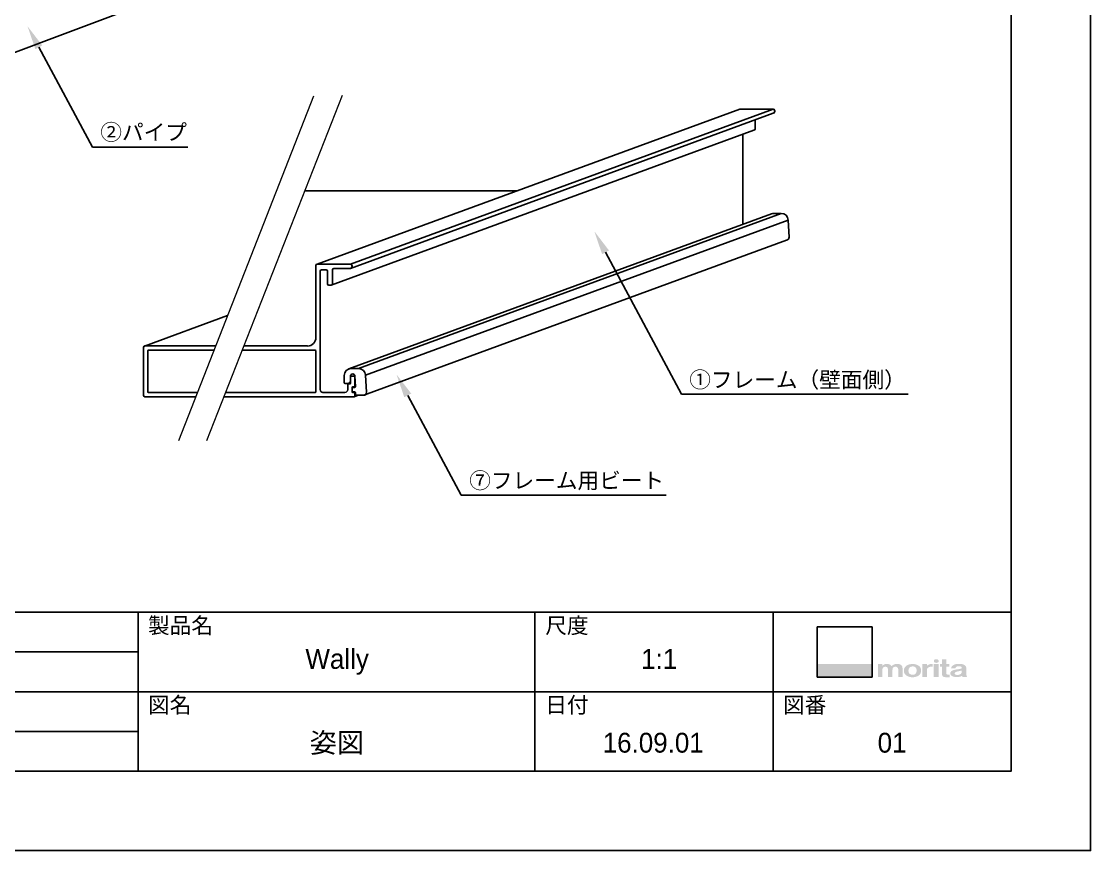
# Model space of a CAD drawing. Header units: millimetres. Extents: x 294 to 1873, y 2566 to 2986.
# Drawn here: x 455.8 to 590.5, y 2566 to 2670.4 of the extents above; entities that cross this region are included whole.
import ezdxf
from ezdxf import colors
from ezdxf.entities.mleader import LeaderData, LeaderLine
from ezdxf.enums import TextEntityAlignment as Align
from ezdxf.math import Vec2, Vec3

# ---------------------------------------------------------------- set-up
doc = ezdxf.new("R2010")
doc.units = ezdxf.units.MM
doc.layers.add('0 @ 1', color=7, linetype='Continuous')
doc.layers.add('寸法・仕様', color=255, linetype='Continuous', lineweight=9)
doc.layers.add('本体', color=3, linetype='Continuous', lineweight=25)
doc.styles.add('x1', font='', dxfattribs={"height": 2})
doc.styles.add('図面枠', font='', dxfattribs={"height": 2.5})
doc.styles.get('x1').set_extended_font_data('MS PGothic')
doc.styles.get('図面枠').set_extended_font_data('MS PGothic')

# ---------------------------------------------------------------- blocks, each defined once
blk = doc.blocks.new('Morita Aluminum for WEB')
h = blk.add_hatch(color=256)
h.dxf.hatch_style = 1
edge = h.paths.add_edge_path()
edge.add_spline(control_points=[(265.61, 18.56), (265.61, 18.72), (265.61, 18.85), (265.61, 18.85), (265.61, 18.98), (265.65, 19.08), (265.74, 19.15)], knot_values=[19, 19, 19, 19, 19.375023, 19.375023, 19.375023, 20.375023, 20.375023, 20.375023, 20.375023], degree=3, periodic=0)
edge.add_spline(control_points=[(265.74, 19.15), (265.8, 19.2), (265.88, 19.22), (265.97, 19.22)], knot_values=[18, 18, 18, 18, 19, 19, 19, 19], degree=3, periodic=0)
edge.add_spline(control_points=[(265.97, 19.22), (266.06, 19.22), (266.12, 19.21), (266.18, 19.18)], knot_values=[17, 17, 17, 17, 18, 18, 18, 18], degree=3, periodic=0)
edge.add_spline(control_points=[(266.18, 19.18), (266.26, 19.13), (266.31, 19.05), (266.31, 18.94)], knot_values=[16, 16, 16, 16, 17, 17, 17, 17], degree=3, periodic=0)
edge.add_spline(control_points=[(266.31, 18.94), (266.31, 18.94), (266.31, 17.92), (266.31, 17.92), (266.31, 17.92), (266.45, 17.92), (266.59, 17.92)], knot_values=[14.5, 14.5, 14.5, 14.5, 15.5, 15.5, 15.5, 16, 16, 16, 16], degree=3, periodic=0)
edge.add_spline(control_points=[(266.59, 17.92), (266.74, 17.92), (266.88, 17.92), (266.88, 17.92), (266.88, 17.92), (266.88, 18.15), (266.88, 18.39)], knot_values=[13.5, 13.5, 13.5, 13.5, 14, 14, 14, 14.5, 14.5, 14.5, 14.5], degree=3, periodic=0)
edge.add_spline(control_points=[(266.88, 18.39), (266.88, 18.62), (266.88, 18.85), (266.88, 18.85), (266.88, 18.99), (266.92, 19.09), (266.99, 19.15)], knot_values=[12, 12, 12, 12, 12.5, 12.5, 12.5, 13.5, 13.5, 13.5, 13.5], degree=3, periodic=0)
edge.add_spline(control_points=[(266.99, 19.15), (267.06, 19.2), (267.14, 19.22), (267.24, 19.22)], knot_values=[11, 11, 11, 11, 12, 12, 12, 12], degree=3, periodic=0)
edge.add_spline(control_points=[(267.24, 19.22), (267.33, 19.22), (267.4, 19.21), (267.45, 19.18)], knot_values=[10, 10, 10, 10, 11, 11, 11, 11], degree=3, periodic=0)
edge.add_spline(control_points=[(267.45, 19.18), (267.55, 19.12), (267.6, 19.04), (267.6, 18.94)], knot_values=[9, 9, 9, 9, 10, 10, 10, 10], degree=3, periodic=0)
edge.add_spline(control_points=[(267.6, 18.94), (267.6, 18.94), (267.6, 17.92), (267.6, 17.92), (267.6, 17.92), (267.74, 17.92), (267.88, 17.92)], knot_values=[7.5, 7.5, 7.5, 7.5, 8.5, 8.5, 8.5, 9, 9, 9, 9], degree=3, periodic=0)
edge.add_spline(control_points=[(267.88, 17.92), (268.01, 17.92), (268.15, 17.92), (268.15, 17.92), (268.15, 17.92), (268.15, 18.2), (268.15, 18.48)], knot_values=[6.5, 6.5, 6.5, 6.5, 7, 7, 7, 7.5, 7.5, 7.5, 7.5], degree=3, periodic=0)
edge.add_spline(control_points=[(268.15, 18.48), (268.15, 18.76), (268.15, 19.04), (268.15, 19.04), (268.15, 19.4), (267.92, 19.58), (267.45, 19.58)], knot_values=[5, 5, 5, 5, 5.5, 5.5, 5.5, 6.5, 6.5, 6.5, 6.5], degree=3, periodic=0)
edge.add_spline(control_points=[(267.45, 19.58), (267.16, 19.58), (266.94, 19.49), (266.78, 19.3)], knot_values=[4, 4, 4, 4, 5, 5, 5, 5], degree=3, periodic=0)
edge.add_spline(control_points=[(266.78, 19.3), (266.63, 19.49), (266.43, 19.58), (266.18, 19.58)], knot_values=[3, 3, 3, 3, 4, 4, 4, 4], degree=3, periodic=0)
edge.add_spline(control_points=[(266.18, 19.58), (265.93, 19.58), (265.74, 19.5), (265.61, 19.34)], knot_values=[2, 2, 2, 2, 3, 3, 3, 3], degree=3, periodic=0)
edge.add_spline(control_points=[(265.61, 19.34), (265.61, 19.34), (265.61, 19.56), (265.61, 19.56), (265.61, 19.56), (265.47, 19.56), (265.33, 19.56)], knot_values=[0.5, 0.5, 0.5, 0.5, 1.5, 1.5, 1.5, 2, 2, 2, 2], degree=3, periodic=0)
edge.add_spline(control_points=[(265.33, 19.56), (265.19, 19.56), (265.05, 19.56), (265.05, 19.56), (265.05, 19.56), (265.05, 19.33), (265.05, 19.04)], knot_values=[22.624977, 22.624977, 22.624977, 22.624977, 23.124977, 23.124977, 23.124977, 23.5, 23.5, 23.5, 23.5], degree=3, periodic=0)
edge.add_spline(control_points=[(265.05, 19.04), (265.05, 18.75), (265.05, 18.41), (265.05, 18.18)], knot_values=[22.249985, 22.249985, 22.249985, 22.249985, 22.624977, 22.624977, 22.624977, 22.624977], degree=3, periodic=0)
edge.add_spline(control_points=[(265.05, 18.18), (265.05, 18.12), (265.05, 18.07), (265.05, 18.03)], knot_values=[22.156237, 22.156237, 22.156237, 22.156237, 22.249985, 22.249985, 22.249985, 22.249985], degree=3, periodic=0)
edge.add_spline(control_points=[(265.05, 18.03), (265.05, 17.99), (265.05, 17.96), (265.05, 17.94)], knot_values=[22.062489, 22.062489, 22.062489, 22.062489, 22.156237, 22.156237, 22.156237, 22.156237], degree=3, periodic=0)
edge.add_spline(control_points=[(265.05, 17.94), (265.05, 17.94), (265.05, 17.93), (265.05, 17.93)], knot_values=[22.039052, 22.039052, 22.039052, 22.039052, 22.062489, 22.062489, 22.062489, 22.062489], degree=3, periodic=0)
edge.add_spline(control_points=[(265.05, 17.93), (265.05, 17.93), (265.05, 17.93), (265.05, 17.92)], knot_values=[22.015615, 22.015615, 22.015615, 22.015615, 22.039052, 22.039052, 22.039052, 22.039052], degree=3, periodic=0)
edge.add_spline(control_points=[(265.05, 17.92), (265.05, 17.92), (265.05, 17.92), (265.05, 17.92), (265.05, 17.92), (265.05, 17.92), (265.05, 17.92)], knot_values=[21.999868, 21.999868, 21.999868, 21.999868, 22, 22, 22, 22.000234, 22.000234, 22.000234, 22.000234], degree=3, periodic=0)
edge.add_spline(control_points=[(265.06, 17.92), (265.06, 17.92), (265.06, 17.92), (265.06, 17.92)], knot_values=[21.921867, 21.921867, 21.921867, 21.921867, 21.968741, 21.968741, 21.968741, 21.968741], degree=3, periodic=0)
edge.add_spline(control_points=[(265.06, 17.92), (265.07, 17.92), (265.07, 17.92), (265.08, 17.92)], knot_values=[21.874992, 21.874992, 21.874992, 21.874992, 21.921867, 21.921867, 21.921867, 21.921867], degree=3, periodic=0)
edge.add_spline(control_points=[(265.08, 17.92), (265.1, 17.92), (265.14, 17.92), (265.18, 17.92)], knot_values=[21.687496, 21.687496, 21.687496, 21.687496, 21.874992, 21.874992, 21.874992, 21.874992], degree=3, periodic=0)
edge.add_spline(control_points=[(265.18, 17.92), (265.23, 17.92), (265.28, 17.92), (265.33, 17.92)], knot_values=[21.5, 21.5, 21.5, 21.5, 21.687496, 21.687496, 21.687496, 21.687496], degree=3, periodic=0)
edge.add_spline(control_points=[(265.33, 17.92), (265.38, 17.92), (265.43, 17.92), (265.48, 17.92)], knot_values=[21.312504, 21.312504, 21.312504, 21.312504, 21.5, 21.5, 21.5, 21.5], degree=3, periodic=0)
edge.add_spline(control_points=[(265.48, 17.92), (265.52, 17.92), (265.56, 17.92), (265.58, 17.92)], knot_values=[21.125007, 21.125007, 21.125007, 21.125007, 21.312504, 21.312504, 21.312504, 21.312504], degree=3, periodic=0)
edge.add_spline(control_points=[(265.58, 17.92), (265.59, 17.92), (265.59, 17.92), (265.6, 17.92)], knot_values=[21.078133, 21.078133, 21.078133, 21.078133, 21.125007, 21.125007, 21.125007, 21.125007], degree=3, periodic=0)
edge.add_spline(control_points=[(265.61, 17.92), (265.61, 17.92), (265.61, 17.92), (265.61, 17.92), (265.61, 17.92), (265.61, 17.92), (265.61, 17.92)], knot_values=[20.999766, 20.999766, 20.999766, 20.999766, 21.000081, 21.000081, 21.000081, 21.000315, 21.000315, 21.000315, 21.000315], degree=3, periodic=0)
edge.add_spline(control_points=[(265.61, 17.93), (265.61, 17.93), (265.61, 17.93), (265.61, 17.93)], knot_values=[20.937511, 20.937511, 20.937511, 20.937511, 20.960948, 20.960948, 20.960948, 20.960948], degree=3, periodic=0)
edge.add_spline(control_points=[(265.61, 17.93), (265.61, 17.94), (265.61, 17.96), (265.61, 17.98)], knot_values=[20.843763, 20.843763, 20.843763, 20.843763, 20.937511, 20.937511, 20.937511, 20.937511], degree=3, periodic=0)
edge.add_spline(control_points=[(265.61, 17.98), (265.61, 18.01), (265.61, 18.04), (265.61, 18.07)], knot_values=[20.750015, 20.750015, 20.750015, 20.750015, 20.843763, 20.843763, 20.843763, 20.843763], degree=3, periodic=0)
edge.add_spline(control_points=[(265.61, 18.07), (265.61, 18.2), (265.61, 18.39), (265.61, 18.56)], knot_values=[20.375023, 20.375023, 20.375023, 20.375023, 20.750015, 20.750015, 20.750015, 20.750015], degree=3, periodic=0)
edge = h.paths.add_edge_path()
edge.add_spline(control_points=[(270.49, 18.77), (270.49, 19.05), (270.36, 19.26), (270.09, 19.41)], knot_values=[3, 3, 3, 3, 4, 4, 4, 4], degree=3, periodic=0)
edge.add_spline(control_points=[(270.09, 19.41), (269.88, 19.53), (269.63, 19.58), (269.33, 19.57)], knot_values=[2, 2, 2, 2, 3, 3, 3, 3], degree=3, periodic=0)
edge.add_spline(control_points=[(269.33, 19.57), (268.99, 19.55), (268.73, 19.45), (268.55, 19.27)], knot_values=[1, 1, 1, 1, 2, 2, 2, 2], degree=3, periodic=0)
edge.add_spline(control_points=[(268.55, 19.27), (268.39, 19.11), (268.31, 18.93), (268.31, 18.73)], knot_values=[0, 0, 0, 0, 1, 1, 1, 1], degree=3, periodic=0)
edge.add_spline(control_points=[(268.31, 18.73), (268.31, 18.44), (268.44, 18.22), (268.71, 18.07)], knot_values=[7, 7, 7, 7, 8, 8, 8, 8], degree=3, periodic=0)
edge.add_spline(control_points=[(268.71, 18.07), (268.91, 17.96), (269.14, 17.9), (269.41, 17.9)], knot_values=[6, 6, 6, 6, 7, 7, 7, 7], degree=3, periodic=0)
edge.add_spline(control_points=[(269.41, 17.9), (269.68, 17.9), (269.91, 17.96), (270.11, 18.07)], knot_values=[5, 5, 5, 5, 6, 6, 6, 6], degree=3, periodic=0)
edge.add_spline(control_points=[(270.11, 18.07), (270.37, 18.21), (270.49, 18.44), (270.49, 18.77)], knot_values=[4, 4, 4, 4, 5, 5, 5, 5], degree=3, periodic=0)
edge = h.paths.add_edge_path(flags=16)
edge.add_spline(control_points=[(268.9, 18.79), (268.91, 18.94), (268.97, 19.07), (269.09, 19.16)], knot_values=[7, 7, 7, 7, 8, 8, 8, 8], degree=3, periodic=0)
edge.add_spline(control_points=[(269.09, 19.16), (269.18, 19.23), (269.29, 19.27), (269.43, 19.27)], knot_values=[6, 6, 6, 6, 7, 7, 7, 7], degree=3, periodic=0)
edge.add_spline(control_points=[(269.43, 19.27), (269.62, 19.27), (269.76, 19.2), (269.85, 19.05)], knot_values=[5, 5, 5, 5, 6, 6, 6, 6], degree=3, periodic=0)
edge.add_spline(control_points=[(269.85, 19.05), (269.91, 18.95), (269.94, 18.82), (269.92, 18.64)], knot_values=[4, 4, 4, 4, 5, 5, 5, 5], degree=3, periodic=0)
edge.add_spline(control_points=[(269.92, 18.64), (269.9, 18.51), (269.85, 18.41), (269.79, 18.34)], knot_values=[3, 3, 3, 3, 4, 4, 4, 4], degree=3, periodic=0)
edge.add_spline(control_points=[(269.79, 18.34), (269.69, 18.24), (269.54, 18.19), (269.33, 18.21)], knot_values=[2, 2, 2, 2, 3, 3, 3, 3], degree=3, periodic=0)
edge.add_spline(control_points=[(269.33, 18.21), (269.17, 18.24), (269.05, 18.31), (268.97, 18.43)], knot_values=[1, 1, 1, 1, 2, 2, 2, 2], degree=3, periodic=0)
edge.add_spline(control_points=[(268.97, 18.43), (268.91, 18.52), (268.88, 18.64), (268.9, 18.79)], knot_values=[0, 0, 0, 0, 1, 1, 1, 1], degree=3, periodic=0)
edge = h.paths.add_edge_path()
edge.add_spline(control_points=[(271.22, 18.54), (271.22, 18.7), (271.22, 18.82), (271.22, 18.82), (271.22, 18.95), (271.28, 19.05), (271.39, 19.13)], knot_values=[7, 7, 7, 7, 7.375023, 7.375023, 7.375023, 8.375023, 8.375023, 8.375023, 8.375023], degree=3, periodic=0)
edge.add_spline(control_points=[(271.39, 19.13), (271.51, 19.2), (271.65, 19.23), (271.83, 19.23)], knot_values=[6, 6, 6, 6, 7, 7, 7, 7], degree=3, periodic=0)
edge.add_spline(control_points=[(271.83, 19.23), (271.83, 19.23), (271.93, 19.23), (271.93, 19.23), (271.93, 19.23), (271.93, 19.32), (271.93, 19.4)], knot_values=[4.5, 4.5, 4.5, 4.5, 5.5, 5.5, 5.5, 6, 6, 6, 6], degree=3, periodic=0)
edge.add_spline(control_points=[(271.93, 19.4), (271.93, 19.49), (271.93, 19.57), (271.93, 19.57), (271.81, 19.58), (271.7, 19.57), (271.6, 19.55)], knot_values=[3, 3, 3, 3, 3.5, 3.5, 3.5, 4.5, 4.5, 4.5, 4.5], degree=3, periodic=0)
edge.add_spline(control_points=[(271.6, 19.55), (271.46, 19.52), (271.34, 19.45), (271.22, 19.35)], knot_values=[2, 2, 2, 2, 3, 3, 3, 3], degree=3, periodic=0)
edge.add_spline(control_points=[(271.22, 19.35), (271.22, 19.35), (271.22, 19.56), (271.22, 19.56), (271.22, 19.56), (271.08, 19.56), (270.94, 19.56)], knot_values=[0.5, 0.5, 0.5, 0.5, 1.5, 1.5, 1.5, 2, 2, 2, 2], degree=3, periodic=0)
edge.add_spline(control_points=[(270.94, 19.56), (270.8, 19.56), (270.65, 19.56), (270.65, 19.56), (270.65, 19.56), (270.65, 19.33), (270.65, 19.04)], knot_values=[10.624977, 10.624977, 10.624977, 10.624977, 11.124977, 11.124977, 11.124977, 11.5, 11.5, 11.5, 11.5], degree=3, periodic=0)
edge.add_spline(control_points=[(270.65, 19.04), (270.65, 18.76), (270.65, 18.41), (270.65, 18.18)], knot_values=[10.249985, 10.249985, 10.249985, 10.249985, 10.624977, 10.624977, 10.624977, 10.624977], degree=3, periodic=0)
edge.add_spline(control_points=[(270.65, 18.18), (270.65, 18.12), (270.65, 18.07), (270.65, 18.03)], knot_values=[10.156237, 10.156237, 10.156237, 10.156237, 10.249985, 10.249985, 10.249985, 10.249985], degree=3, periodic=0)
edge.add_spline(control_points=[(270.65, 18.03), (270.65, 17.99), (270.65, 17.96), (270.65, 17.94)], knot_values=[10.062489, 10.062489, 10.062489, 10.062489, 10.156237, 10.156237, 10.156237, 10.156237], degree=3, periodic=0)
edge.add_spline(control_points=[(270.65, 17.94), (270.65, 17.94), (270.65, 17.94), (270.65, 17.93)], knot_values=[10.039052, 10.039052, 10.039052, 10.039052, 10.062489, 10.062489, 10.062489, 10.062489], degree=3, periodic=0)
edge.add_spline(control_points=[(270.65, 17.93), (270.65, 17.93), (270.65, 17.93), (270.65, 17.93)], knot_values=[10.015615, 10.015615, 10.015615, 10.015615, 10.039052, 10.039052, 10.039052, 10.039052], degree=3, periodic=0)
edge.add_spline(control_points=[(270.65, 17.93), (270.65, 17.93), (270.65, 17.93), (270.65, 17.93), (270.65, 17.93), (270.65, 17.93), (270.65, 17.93)], knot_values=[9.999868, 9.999868, 9.999868, 9.999868, 10, 10, 10, 10.000234, 10.000234, 10.000234, 10.000234], degree=3, periodic=0)
edge.add_spline(control_points=[(270.65, 17.93), (270.66, 17.93), (270.66, 17.93), (270.66, 17.93)], knot_values=[9.921867, 9.921867, 9.921867, 9.921867, 9.968741, 9.968741, 9.968741, 9.968741], degree=3, periodic=0)
edge.add_spline(control_points=[(270.66, 17.93), (270.67, 17.93), (270.67, 17.93), (270.68, 17.93)], knot_values=[9.874992, 9.874992, 9.874992, 9.874992, 9.921867, 9.921867, 9.921867, 9.921867], degree=3, periodic=0)
edge.add_spline(control_points=[(270.68, 17.93), (270.7, 17.93), (270.74, 17.93), (270.79, 17.93)], knot_values=[9.687496, 9.687496, 9.687496, 9.687496, 9.874993, 9.874993, 9.874993, 9.874993], degree=3, periodic=0)
edge.add_spline(control_points=[(270.79, 17.93), (270.83, 17.93), (270.88, 17.93), (270.94, 17.93)], knot_values=[9.5, 9.5, 9.5, 9.5, 9.687496, 9.687496, 9.687496, 9.687496], degree=3, periodic=0)
edge.add_spline(control_points=[(270.94, 17.93), (270.99, 17.93), (271.05, 17.93), (271.09, 17.93)], knot_values=[9.312504, 9.312504, 9.312504, 9.312504, 9.5, 9.5, 9.5, 9.5], degree=3, periodic=0)
edge.add_spline(control_points=[(271.09, 17.93), (271.14, 17.93), (271.18, 17.93), (271.2, 17.93)], knot_values=[9.125007, 9.125007, 9.125007, 9.125007, 9.312504, 9.312504, 9.312504, 9.312504], degree=3, periodic=0)
edge.add_spline(control_points=[(271.2, 17.93), (271.2, 17.93), (271.21, 17.93), (271.21, 17.93)], knot_values=[9.078133, 9.078133, 9.078133, 9.078133, 9.125008, 9.125008, 9.125008, 9.125008], degree=3, periodic=0)
edge.add_spline(control_points=[(271.22, 17.93), (271.22, 17.93), (271.22, 17.93), (271.22, 17.93), (271.22, 17.93), (271.22, 17.93), (271.22, 17.93)], knot_values=[8.999766, 8.999766, 8.999766, 8.999766, 9.000081, 9.000081, 9.000081, 9.000315, 9.000315, 9.000315, 9.000315], degree=3, periodic=0)
edge.add_spline(control_points=[(271.22, 17.93), (271.22, 17.93), (271.22, 17.93), (271.22, 17.94)], knot_values=[8.937511, 8.937511, 8.937511, 8.937511, 8.960948, 8.960948, 8.960948, 8.960948], degree=3, periodic=0)
edge.add_spline(control_points=[(271.22, 17.94), (271.22, 17.95), (271.22, 17.96), (271.22, 17.98)], knot_values=[8.843763, 8.843763, 8.843763, 8.843763, 8.937511, 8.937511, 8.937511, 8.937511], degree=3, periodic=0)
edge.add_spline(control_points=[(271.22, 17.98), (271.22, 18.01), (271.22, 18.03), (271.22, 18.07)], knot_values=[8.750015, 8.750015, 8.750015, 8.750015, 8.843763, 8.843763, 8.843763, 8.843763], degree=3, periodic=0)
edge.add_spline(control_points=[(271.22, 18.07), (271.22, 18.19), (271.22, 18.38), (271.22, 18.54)], knot_values=[8.375023, 8.375023, 8.375023, 8.375023, 8.750015, 8.750015, 8.750015, 8.750015], degree=3, periodic=0)
h.paths.add_polyline_path([(272.68, 19.55), (272.09, 19.55), (272.09, 17.92), (272.68, 17.92)])
edge = h.paths.add_edge_path()
edge.add_spline(control_points=[(272.7, 19.94), (272.7, 20.03), (272.67, 20.09), (272.6, 20.13)], knot_values=[5, 5, 5, 5, 6, 6, 6, 6], degree=3, periodic=0)
edge.add_spline(control_points=[(272.6, 20.13), (272.55, 20.16), (272.48, 20.17), (272.39, 20.17)], knot_values=[4, 4, 4, 4, 5, 5, 5, 5], degree=3, periodic=0)
edge.add_spline(control_points=[(272.39, 20.17), (272.31, 20.17), (272.24, 20.16), (272.19, 20.13)], knot_values=[3, 3, 3, 3, 4, 4, 4, 4], degree=3, periodic=0)
edge.add_spline(control_points=[(272.19, 20.13), (272.12, 20.09), (272.09, 20.03), (272.09, 19.94)], knot_values=[2, 2, 2, 2, 3, 3, 3, 3], degree=3, periodic=0)
edge.add_spline(control_points=[(272.09, 19.94), (272.09, 19.85), (272.12, 19.79), (272.19, 19.76)], knot_values=[1, 1, 1, 1, 2, 2, 2, 2], degree=3, periodic=0)
edge.add_spline(control_points=[(272.19, 19.76), (272.24, 19.73), (272.31, 19.71), (272.39, 19.71)], knot_values=[0, 0, 0, 0, 1, 1, 1, 1], degree=3, periodic=0)
edge.add_spline(control_points=[(272.39, 19.71), (272.48, 19.71), (272.55, 19.73), (272.6, 19.76)], knot_values=[7, 7, 7, 7, 8, 8, 8, 8], degree=3, periodic=0)
edge.add_spline(control_points=[(272.6, 19.76), (272.67, 19.79), (272.7, 19.85), (272.7, 19.94)], knot_values=[6, 6, 6, 6, 7, 7, 7, 7], degree=3, periodic=0)
edge = h.paths.add_edge_path()
edge.add_spline(control_points=[(273.87, 19.22), (273.97, 19.22), (274.06, 19.22), (274.06, 19.22), (274.06, 19.22), (274.06, 19.3), (274.06, 19.39)], knot_values=[5.5, 5.5, 5.5, 5.5, 6, 6, 6, 6.5, 6.5, 6.5, 6.5], degree=3, periodic=0)
edge.add_spline(control_points=[(274.06, 19.39), (274.06, 19.47), (274.06, 19.55), (274.06, 19.55), (274.06, 19.55), (273.97, 19.55), (273.87, 19.55)], knot_values=[4.5, 4.5, 4.5, 4.5, 5, 5, 5, 5.5, 5.5, 5.5, 5.5], degree=3, periodic=0)
edge.add_spline(control_points=[(273.87, 19.55), (273.78, 19.55), (273.68, 19.55), (273.68, 19.55), (273.68, 19.55), (273.68, 19.7), (273.68, 19.85)], knot_values=[3.5, 3.5, 3.5, 3.5, 4, 4, 4, 4.5, 4.5, 4.5, 4.5], degree=3, periodic=0)
edge.add_spline(control_points=[(273.68, 19.85), (273.68, 20.01), (273.68, 20.16), (273.68, 20.16), (273.68, 20.16), (273.55, 20.16), (273.41, 20.16)], knot_values=[2.5, 2.5, 2.5, 2.5, 3, 3, 3, 3.5, 3.5, 3.5, 3.5], degree=3, periodic=0)
edge.add_spline(control_points=[(273.41, 20.16), (273.27, 20.16), (273.13, 20.16), (273.13, 20.16), (273.13, 20.16), (273.13, 20.01), (273.13, 19.85)], knot_values=[1.5, 1.5, 1.5, 1.5, 2, 2, 2, 2.5, 2.5, 2.5, 2.5], degree=3, periodic=0)
edge.add_spline(control_points=[(273.13, 19.85), (273.13, 19.7), (273.13, 19.55), (273.13, 19.55), (273.13, 19.55), (273.06, 19.55), (272.99, 19.55)], knot_values=[0.5, 0.5, 0.5, 0.5, 1, 1, 1, 1.5, 1.5, 1.5, 1.5], degree=3, periodic=0)
edge.add_spline(control_points=[(272.99, 19.55), (272.92, 19.55), (272.85, 19.55), (272.85, 19.55), (272.85, 19.55), (272.85, 19.5), (272.85, 19.45)], knot_values=[16.624977, 16.624977, 16.624977, 16.624977, 17.124977, 17.124977, 17.124977, 17.5, 17.5, 17.5, 17.5], degree=3, periodic=0)
edge.add_spline(control_points=[(272.85, 19.45), (272.85, 19.39), (272.85, 19.32), (272.85, 19.27)], knot_values=[16.249985, 16.249985, 16.249985, 16.249985, 16.624977, 16.624977, 16.624977, 16.624977], degree=3, periodic=0)
edge.add_spline(control_points=[(272.85, 19.27), (272.85, 19.26), (272.85, 19.25), (272.85, 19.24)], knot_values=[16.156237, 16.156237, 16.156237, 16.156237, 16.249985, 16.249985, 16.249985, 16.249985], degree=3, periodic=0)
edge.add_spline(control_points=[(272.85, 19.24), (272.85, 19.23), (272.85, 19.23), (272.85, 19.23)], knot_values=[16.062489, 16.062489, 16.062489, 16.062489, 16.156237, 16.156237, 16.156237, 16.156237], degree=3, periodic=0)
edge.add_spline(control_points=[(272.85, 19.22), (272.85, 19.22), (272.85, 19.22), (272.85, 19.22), (272.85, 19.22), (272.85, 19.22), (272.85, 19.22)], knot_values=[15.999685, 15.999685, 15.999685, 15.999685, 16, 16, 16, 16.0006, 16.0006, 16.0006, 16.0006], degree=3, periodic=0)
edge.add_spline(control_points=[(272.85, 19.22), (272.85, 19.22), (272.86, 19.22), (272.86, 19.22)], knot_values=[15.874992, 15.874992, 15.874992, 15.874992, 15.921867, 15.921867, 15.921867, 15.921867], degree=3, periodic=0)
edge.add_spline(control_points=[(272.86, 19.22), (272.87, 19.22), (272.89, 19.22), (272.91, 19.22)], knot_values=[15.687496, 15.687496, 15.687496, 15.687496, 15.874992, 15.874992, 15.874992, 15.874992], degree=3, periodic=0)
edge.add_spline(control_points=[(272.91, 19.22), (272.94, 19.22), (272.96, 19.22), (272.99, 19.22)], knot_values=[15.5, 15.5, 15.5, 15.5, 15.687496, 15.687496, 15.687496, 15.687496], degree=3, periodic=0)
edge.add_spline(control_points=[(272.99, 19.22), (273.02, 19.22), (273.04, 19.22), (273.07, 19.22)], knot_values=[15.312504, 15.312504, 15.312504, 15.312504, 15.5, 15.5, 15.5, 15.5], degree=3, periodic=0)
edge.add_spline(control_points=[(273.07, 19.22), (273.09, 19.22), (273.11, 19.22), (273.12, 19.22)], knot_values=[15.125008, 15.125008, 15.125008, 15.125008, 15.312504, 15.312504, 15.312504, 15.312504], degree=3, periodic=0)
edge.add_spline(control_points=[(273.12, 19.22), (273.12, 19.22), (273.13, 19.22), (273.13, 19.22)], knot_values=[15.078133, 15.078133, 15.078133, 15.078133, 15.125008, 15.125008, 15.125008, 15.125008], degree=3, periodic=0)
edge.add_spline(control_points=[(273.13, 19.22), (273.13, 19.22), (273.13, 19.22), (273.13, 19.22)], knot_values=[15.031259, 15.031259, 15.031259, 15.031259, 15.078133, 15.078133, 15.078133, 15.078133], degree=3, periodic=0)
edge.add_spline(control_points=[(273.13, 19.22), (273.13, 19.22), (273.13, 19.22), (273.13, 19.22)], knot_values=[15.019541, 15.019541, 15.019541, 15.019541, 15.031259, 15.031259, 15.031259, 15.031259], degree=3, periodic=0)
edge.add_spline(control_points=[(273.13, 19.22), (273.13, 19.22), (273.13, 19.22), (273.13, 19.22)], knot_values=[15.007822, 15.007822, 15.007822, 15.007822, 15.019541, 15.019541, 15.019541, 15.019541], degree=3, periodic=0)
edge.add_spline(control_points=[(273.13, 19.22), (273.13, 19.22), (273.13, 19.22), (273.13, 19.22)], knot_values=[15.004893, 15.004893, 15.004893, 15.004893, 15.007822, 15.007822, 15.007822, 15.007822], degree=3, periodic=0)
edge.add_spline(control_points=[(273.13, 19.22), (273.13, 19.22), (273.13, 19.22), (273.13, 19.22)], knot_values=[15.001963, 15.001963, 15.001963, 15.001963, 15.004893, 15.004893, 15.004893, 15.004893], degree=3, periodic=0)
edge.add_spline(control_points=[(273.13, 19.22), (273.13, 19.22), (273.13, 19.22), (273.13, 19.22)], knot_values=[15.001231, 15.001231, 15.001231, 15.001231, 15.001963, 15.001963, 15.001963, 15.001963], degree=3, periodic=0)
edge.add_spline(control_points=[(273.13, 19.22), (273.13, 19.22), (273.13, 19.22), (273.13, 19.22)], knot_values=[15.000498, 15.000498, 15.000498, 15.000498, 15.001231, 15.001231, 15.001231, 15.001231], degree=3, periodic=0)
edge.add_spline(control_points=[(273.13, 19.22), (273.13, 19.22), (273.13, 19.21), (273.13, 19.21)], knot_values=[14.937511, 14.937511, 14.937511, 14.937511, 14.960948, 14.960948, 14.960948, 14.960948], degree=3, periodic=0)
edge.add_spline(control_points=[(273.13, 19.21), (273.13, 19.2), (273.13, 19.18), (273.13, 19.16)], knot_values=[14.843763, 14.843763, 14.843763, 14.843763, 14.937511, 14.937511, 14.937511, 14.937511], degree=3, periodic=0)
edge.add_spline(control_points=[(273.13, 19.16), (273.13, 19.13), (273.13, 19.1), (273.13, 19.07)], knot_values=[14.750015, 14.750015, 14.750015, 14.750015, 14.843763, 14.843763, 14.843763, 14.843763], degree=3, periodic=0)
edge.add_spline(control_points=[(273.13, 19.07), (273.13, 18.93), (273.13, 18.72), (273.13, 18.55)], knot_values=[14.375023, 14.375023, 14.375023, 14.375023, 14.750015, 14.750015, 14.750015, 14.750015], degree=3, periodic=0)
edge.add_spline(control_points=[(273.13, 18.55), (273.13, 18.38), (273.13, 18.24), (273.13, 18.24), (273.13, 18.13), (273.18, 18.04), (273.27, 17.99)], knot_values=[13, 13, 13, 13, 13.375023, 13.375023, 13.375023, 14.375023, 14.375023, 14.375023, 14.375023], degree=3, periodic=0)
edge.add_spline(control_points=[(273.27, 17.99), (273.37, 17.93), (273.52, 17.9), (273.72, 17.9)], knot_values=[12, 12, 12, 12, 13, 13, 13, 13], degree=3, periodic=0)
edge.add_spline(control_points=[(273.72, 17.9), (273.72, 17.9), (274.08, 17.9), (274.08, 17.9), (274.08, 17.9), (274.08, 17.99), (274.08, 18.07)], knot_values=[10.5, 10.5, 10.5, 10.5, 11.5, 11.5, 11.5, 12, 12, 12, 12], degree=3, periodic=0)
edge.add_spline(control_points=[(274.08, 18.07), (274.08, 18.16), (274.08, 18.24), (274.08, 18.24), (274.08, 18.24), (274.02, 18.24), (273.96, 18.24)], knot_values=[9.5, 9.5, 9.5, 9.5, 10, 10, 10, 10.5, 10.5, 10.5, 10.5], degree=3, periodic=0)
edge.add_spline(control_points=[(273.96, 18.24), (273.9, 18.24), (273.84, 18.24), (273.84, 18.24), (273.73, 18.24), (273.68, 18.27), (273.68, 18.33)], knot_values=[8, 8, 8, 8, 8.5, 8.5, 8.5, 9.5, 9.5, 9.5, 9.5], degree=3, periodic=0)
edge.add_spline(control_points=[(273.68, 18.33), (273.68, 18.33), (273.68, 19.22), (273.68, 19.22), (273.68, 19.22), (273.78, 19.22), (273.87, 19.22)], knot_values=[6.5, 6.5, 6.5, 6.5, 7.5, 7.5, 7.5, 8, 8, 8, 8], degree=3, periodic=0)
edge = h.paths.add_edge_path()
edge.add_spline(control_points=[(274.99, 19.25), (275.08, 19.29), (275.25, 19.31), (275.4, 19.28)], knot_values=[15, 15, 15, 15, 16, 16, 16, 16], degree=3, periodic=0)
edge.add_spline(control_points=[(275.4, 19.28), (275.54, 19.25), (275.61, 19.19), (275.61, 19.1)], knot_values=[14, 14, 14, 14, 15, 15, 15, 15], degree=3, periodic=0)
edge.add_spline(control_points=[(275.61, 19.1), (275.61, 19.03), (275.55, 18.98), (275.42, 18.95)], knot_values=[13, 13, 13, 13, 14, 14, 14, 14], degree=3, periodic=0)
edge.add_spline(control_points=[(275.42, 18.95), (275.32, 18.93), (275.14, 18.91), (274.89, 18.87)], knot_values=[12, 12, 12, 12, 13, 13, 13, 13], degree=3, periodic=0)
edge.add_spline(control_points=[(274.89, 18.87), (274.36, 18.79), (274.12, 18.61), (274.17, 18.32)], knot_values=[11, 11, 11, 11, 12, 12, 12, 12], degree=3, periodic=0)
edge.add_spline(control_points=[(274.17, 18.32), (274.21, 18.12), (274.39, 18), (274.72, 17.94)], knot_values=[10, 10, 10, 10, 11, 11, 11, 11], degree=3, periodic=0)
edge.add_spline(control_points=[(274.72, 17.94), (275.05, 17.88), (275.36, 17.92), (275.65, 18.08)], knot_values=[9, 9, 9, 9, 10, 10, 10, 10], degree=3, periodic=0)
edge.add_spline(control_points=[(275.65, 18.08), (275.65, 18.08), (275.71, 17.93), (275.71, 17.93), (275.71, 17.93), (275.85, 17.93), (275.99, 17.93)], knot_values=[7.5, 7.5, 7.5, 7.5, 8.5, 8.5, 8.5, 9, 9, 9, 9], degree=3, periodic=0)
edge.add_spline(control_points=[(275.99, 17.93), (276.14, 17.93), (276.28, 17.93), (276.28, 17.93), (276.21, 18.06), (276.18, 18.21), (276.18, 18.35)], knot_values=[6, 6, 6, 6, 6.5, 6.5, 6.5, 7.5, 7.5, 7.5, 7.5], degree=3, periodic=0)
edge.add_spline(control_points=[(276.18, 18.35), (276.18, 18.35), (276.18, 18.97), (276.18, 18.97), (276.18, 19.2), (276.1, 19.36), (275.94, 19.45)], knot_values=[4, 4, 4, 4, 5, 5, 5, 6, 6, 6, 6], degree=3, periodic=0)
edge.add_spline(control_points=[(275.94, 19.45), (275.77, 19.54), (275.54, 19.59), (275.25, 19.59)], knot_values=[3, 3, 3, 3, 4, 4, 4, 4], degree=3, periodic=0)
edge.add_spline(control_points=[(275.25, 19.59), (274.96, 19.59), (274.73, 19.54), (274.57, 19.44)], knot_values=[2, 2, 2, 2, 3, 3, 3, 3], degree=3, periodic=0)
edge.add_spline(control_points=[(274.57, 19.44), (274.39, 19.33), (274.29, 19.19), (274.26, 19.04)], knot_values=[1, 1, 1, 1, 2, 2, 2, 2], degree=3, periodic=0)
edge.add_spline(control_points=[(274.26, 19.04), (274.26, 19.04), (274.81, 19.04), (274.81, 19.04)], knot_values=[0, 0, 0, 0, 1, 1, 1, 1], degree=3, periodic=0)
edge.add_spline(control_points=[(274.81, 19.04), (274.83, 19.15), (274.92, 19.22), (274.99, 19.25)], knot_values=[16, 16, 16, 16, 17, 17, 17, 17], degree=3, periodic=0)
edge = h.paths.add_edge_path(flags=16)
edge.add_spline(control_points=[(274.72, 18.34), (274.69, 18.46), (274.79, 18.55), (275, 18.61)], knot_values=[2, 2, 2, 2, 3, 3, 3, 3], degree=3, periodic=0)
edge.add_spline(control_points=[(275, 18.61), (275.13, 18.64), (275.25, 18.67), (275.37, 18.69)], knot_values=[1, 1, 1, 1, 2, 2, 2, 2], degree=3, periodic=0)
edge.add_spline(control_points=[(275.37, 18.69), (275.49, 18.72), (275.58, 18.74), (275.61, 18.76), (275.61, 18.76), (275.61, 18.71), (275.61, 18.66)], knot_values=[6.5, 6.5, 6.5, 6.5, 7.5, 7.5, 7.5, 8, 8, 8, 8], degree=3, periodic=0)
edge.add_spline(control_points=[(275.61, 18.66), (275.61, 18.61), (275.61, 18.55), (275.61, 18.55), (275.61, 18.48), (275.58, 18.4), (275.5, 18.33)], knot_values=[5, 5, 5, 5, 5.5, 5.5, 5.5, 6.5, 6.5, 6.5, 6.5], degree=3, periodic=0)
edge.add_spline(control_points=[(275.5, 18.33), (275.41, 18.25), (275.28, 18.2), (275.12, 18.19)], knot_values=[4, 4, 4, 4, 5, 5, 5, 5], degree=3, periodic=0)
edge.add_spline(control_points=[(275.12, 18.19), (274.89, 18.18), (274.76, 18.23), (274.72, 18.34)], knot_values=[3, 3, 3, 3, 4, 4, 4, 4], degree=3, periodic=0)
h.paths.add_polyline_path([(264.33, 19.56), (257.41, 19.56), (257.41, 17.93), (264.33, 17.93)])
for p, q in [((4.84, 26.08), (281.84, 26.08)), ((171.84, 6.08), (171.84, 26.08)), ((221.84, 6.08), (221.84, 26.08)), ((251.84, 6.08), (251.84, 26.08)), ((251.84, 6.08), (251.84, 26.08)), ((257.41, 24.24), (257.41, 17.93)), ((264.33, 24.24), (257.41, 24.24)), ((264.33, 17.93), (264.33, 24.24)), ((171.84, 21.08), (4.84, 21.08)), ((257.41, 17.93), (264.33, 17.93)), ((4.84, 16.08), (281.84, 16.08)), ((171.84, 11.08), (4.84, 11.08)), ((4.84, 6.08), (281.84, 6.08))]:
    blk.add_line(p, q)
for points in [[(-5.16, 206.08), (291.84, 206.08), (291.84, -3.92), (-5.16, -3.92)], [(4.84, 196.08), (281.84, 196.08), (281.84, 6.08), (4.84, 6.08)]]:
    blk.add_lwpolyline(points, close=True)
at = {"layer": '0 @ 1', "attachment_point": 1, "style": 'x1'}
for s, insert, char_height in [('製品名', (173.09, 25.42), 2), ('尺度', (223.14, 25.42), 2), ('1:1', (235.22, 21.46), 2.5), ('図名', (173.09, 15.42), 2), ('日付', (223.14, 15.42), 2), ('図番', (253.09, 15.42), 2)]:
    blk.add_mtext_dynamic_manual_height_columns(s, width=13.9578, gutter_width=1, heights=[0], dxfattribs=dict(at, insert=insert, char_height=char_height))

msp = doc.modelspace()

# ---------------------------------------------------------------- linework, layer by layer
msp.add_line((470.52, 2596.03), (470.52, 2576.03))
for points in [[(303.52, 2766.03), (580.52, 2766.03), (580.52, 2596.03), (303.52, 2596.03)], [(470.52, 2586.03), (520.52, 2586.03), (520.52, 2576.03), (470.52, 2576.03)]]:
    msp.add_lwpolyline(points, close=True)
at = {"layer": '寸法・仕様'}
for p, q in [((492.63, 2661.01), (475.59, 2617.63)), ((496.21, 2661.09), (479.14, 2617.63))]:
    msp.add_line(p, q, dxfattribs=at)
at = {"layer": '本体'}
for p, q in [((560.3, 2706.06), (354.34, 2628.75)), ((546.35, 2659.38), (493.1, 2639.85)), ((550.54, 2659.38), (497.29, 2639.85)), ((550.54, 2659.38), (546.35, 2659.38)), ((550.72, 2659.02), (550.72, 2659.2)), ((550.54, 2658.85), (497.29, 2639.32)), ((548.27, 2656.89), (548.27, 2658.01)), ((494.84, 2637.19), (548.09, 2656.72)), ((546.71, 2644.86), (546.71, 2656.21)), ((518.27, 2649.08), (491.49, 2649.08)), ((497.07, 2626.66), (550.32, 2646.19)), ((551.55, 2646.24), (498.3, 2626.72)), ((551.55, 2646.24), (550.63, 2646.24)), ((499.19, 2625.88), (552.44, 2645.4)), ((552.44, 2645.4), (552.55, 2643.24)), ((552.19, 2642.87), (498.94, 2623.35)), ((492.92, 2639.68), (492.92, 2630.62)), ((497.29, 2639.85), (493.1, 2639.85)), ((493.46, 2624.06), (493.46, 2638.97)), ((493.63, 2639.14), (494.2, 2639.14)), ((494.38, 2638.97), (494.38, 2637.37)), ((495.02, 2637.37), (495.02, 2639.14)), ((495.2, 2639.32), (497.29, 2639.32)), ((497.47, 2639.5), (497.47, 2639.68)), ((494.56, 2637.19), (494.84, 2637.19)), ((471.32, 2629.55), (481.78, 2633.38)), ((471.38, 2629.56), (480.27, 2629.56)), ((491.86, 2629.56), (483.82, 2629.56)), ((471.2, 2629.38), (471.2, 2623.35)), ((471.73, 2628.92), (471.73, 2623.81)), ((480.07, 2629.03), (471.84, 2629.03)), ((492.82, 2629.03), (483.62, 2629.03)), ((492.92, 2623.81), (492.92, 2628.92)), ((496.49, 2624.94), (496.49, 2625.83)), ((497.27, 2625.76), (497.28, 2625.25)), ((497.29, 2625.65), (497.29, 2624.87)), ((498.3, 2626.72), (497.38, 2626.72)), ((497.72, 2625.76), (497.4, 2625.76)), ((497.82, 2624.52), (497.82, 2625.65)), ((497.84, 2625.76), (497.9, 2624.44)), ((499.19, 2625.88), (499.3, 2623.72)), ((496.93, 2624.84), (496.6, 2624.84)), ((496.94, 2624.66), (496.94, 2624.06)), ((497.18, 2624.77), (497.04, 2624.77)), ((497.47, 2623.81), (497.47, 2624.3)), ((497.47, 2623.88), (497.47, 2624.23)), ((497.58, 2624.41), (497.72, 2624.41)), ((497.79, 2624.34), (497.58, 2624.34)), ((471.38, 2623.17), (477.76, 2623.17)), ((471.84, 2623.7), (477.97, 2623.7)), ((481.31, 2623.17), (497.72, 2623.17)), ((481.52, 2623.7), (492.82, 2623.7)), ((496.58, 2623.7), (493.81, 2623.7)), ((497.79, 2623.77), (497.58, 2623.77)), ((497.72, 2623.7), (497.58, 2623.7)), ((497.75, 2623.17), (498.24, 2623.35)), ((497.82, 2623.28), (497.82, 2623.59)), ((497.89, 2623.45), (497.89, 2623.67)), ((498.94, 2623.35), (498, 2623.35))]:
    msp.add_line(p, q, dxfattribs=at)
for centre, radius, start, end in [((550.54, 2659.2), 0.178, 0, 90), ((550.54, 2659.02), 0.178, 270, 0), ((548.09, 2656.89), 0.178, 270, 0), ((550.63, 2645.36), 0.887, 90, 110.1363), ((551.55, 2645.36), 0.887, 3, 90), ((552.19, 2643.23), 0.355, 270, 3), ((493.1, 2639.68), 0.177, 90, 180), ((493.63, 2638.97), 0.177, 90, 180), ((494.2, 2638.97), 0.177, 0, 90), ((495.2, 2639.14), 0.177, 90, 180), ((497.29, 2639.68), 0.178, 0, 90), ((497.29, 2639.5), 0.178, 270, 0), ((494.56, 2637.37), 0.177, 180, 270), ((494.84, 2637.37), 0.178, 270, 0), ((471.38, 2629.38), 0.177, 90, 180), ((491.86, 2630.62), 1.07, 270, 0), ((471.84, 2628.92), 0.106, 90, 180), ((492.82, 2628.92), 0.106, 0, 90), ((497.38, 2625.83), 0.887, 90, 180), ((497.56, 2625.76), 0.284, 0, 180), ((497.4, 2625.65), 0.107, 90, 180), ((497.72, 2625.65), 0.106, 360, 90), ((498.3, 2625.83), 0.887, 3, 90), ((496.6, 2624.94), 0.106, 180, 270), ((496.93, 2625.19), 0.355, 270, 8.7462), ((497.04, 2624.66), 0.106, 90, 180), ((497.18, 2624.87), 0.107, 270, 0), ((497.58, 2624.3), 0.106, 90, 180), ((497.58, 2624.23), 0.106, 90, 180), ((497.72, 2624.52), 0.107, 270, 0), ((497.79, 2624.45), 0.106, 270, 356.4237), ((471.38, 2623.35), 0.177, 180, 270), ((471.84, 2623.81), 0.106, 180, 270), ((492.82, 2623.81), 0.106, 270, 0), ((493.81, 2624.06), 0.355, 180, 270), ((496.58, 2624.06), 0.355, 270, 0), ((497.58, 2623.88), 0.106, 180, 270), ((497.58, 2623.81), 0.107, 180, 270), ((497.72, 2623.59), 0.107, 0, 90), ((497.72, 2623.28), 0.107, 270, 0), ((497.79, 2623.67), 0.106, 0, 90), ((498, 2623.45), 0.106, 180, 270), ((498.94, 2623.7), 0.355, 270, 3)]:
    msp.add_arc(centre, radius, start, end, dxfattribs=at)

# ---------------------------------------------------------------- block references
msp.add_blockref('Morita Aluminum for WEB', (298.68, 2569.95))

# ---------------------------------------------------------------- texts
at = {"linetype": 'Continuous', "style": '図面枠'}
for s, p in [('Wally', (495.6, 2588.91)), ('姿図', (495.56, 2578.36)), ('16.09.01', (535.42, 2578.36)), ('01', (565.51, 2578.36))]:
    msp.add_text(s, height=2.5, dxfattribs=at).set_placement(p, align=Align.CENTER)

# ---------------------------------------------------------------- leaders
at = {"layer": '寸法・仕様', "linetype": 'Continuous'}
ml = msp.add_multileader_mtext('Standard', dxfattribs=at)
ml.set_content('②パイプ', color=256, style='x1')
ml.set_leader_properties()
ml.build(insert=Vec2(0, 0))
ml.multileader.update_dxf_attribs({"text_left_attachment_type": 5, "text_right_attachment_type": 5, "dogleg_length": 0.5, "arrow_head_size": 3})
ctx = ml.context
ctx.base_point, ctx.char_height, ctx.arrow_head_size, ctx.landing_gap_size, ctx.plane_origin = Vec3(465.26, 2654.59), 2, 3, 0.5, Vec3(504.24, 2648.03)
ctx.left_attachment, ctx.right_attachment = 5, 5
notes = []
notes.append((ctx, [(1, (1, 1, 0), (464.76, 2654.59), (1, 0), 0.5, [(0, [(456.59, 2669.8)], 0, [])])]))
ctx.mtext.insert, ctx.mtext.flow_direction = Vec3(465.76, 2657.47), 5
ml = msp.add_multileader_mtext('Standard', dxfattribs=at)
ml.set_content('①フレーム（壁面側）', color=256, style='x1')
ml.set_leader_properties()
ml.build(insert=Vec2(0, 0))
ml.multileader.update_dxf_attribs({"text_left_attachment_type": 5, "text_right_attachment_type": 5, "dogleg_length": 0.5, "arrow_head_size": 3})
ctx = ml.context
ctx.base_point, ctx.char_height, ctx.arrow_head_size, ctx.landing_gap_size, ctx.plane_origin = Vec3(539.46, 2623.47), 2, 3, 0.5, Vec3(578.44, 2616.9)
ctx.left_attachment, ctx.right_attachment = 5, 5
notes.append((ctx, [(1, (1, 1, 0), (538.96, 2623.47), (1, 0), 0.5, [(0, [(528, 2643.99)], 0, [])])]))
ctx.mtext.insert, ctx.mtext.flow_direction = Vec3(539.96, 2626.31), 5
ml = msp.add_multileader_mtext('Standard', dxfattribs=at)
ml.set_content('⑦フレーム用ビート', color=256, style='x1')
ml.set_leader_properties()
ml.build(insert=Vec2(0, 0))
ml.multileader.update_dxf_attribs({"text_left_attachment_type": 5, "text_right_attachment_type": 5, "dogleg_length": 0.5, "arrow_head_size": 3})
ctx = ml.context
ctx.base_point, ctx.char_height, ctx.arrow_head_size, ctx.landing_gap_size, ctx.plane_origin = Vec3(511.74, 2610.77), 2, 3, 0.5, Vec3(550.73, 2604.21)
ctx.left_attachment, ctx.right_attachment = 5, 5
notes.append((ctx, [(1, (1, 1, 0), (511.24, 2610.77), (1, 0), 0.5, [(0, [(503.07, 2625.98)], 0, [])])]))
ctx.mtext.insert, ctx.mtext.flow_direction = Vec3(512.24, 2613.62), 5
for ctx, leaders in notes:
    for number, flags, end, landing, length, lines in leaders:
        leader = LeaderData()
        leader.index, (leader.has_last_leader_line, leader.has_dogleg_vector, leader.attachment_direction) = number, flags
        leader.last_leader_point, leader.dogleg_vector, leader.dogleg_length = Vec3(end), Vec3(landing), length
        for number, points, colour, breaks in lines:
            line = LeaderLine()
            line.index, line.vertices, line.color, line.breaks = number, Vec3.list(points), colors.encode_raw_color(colour), breaks
            leader.lines.append(line)
        ctx.leaders.append(leader)

doc.saveas('drawing.dxf')
